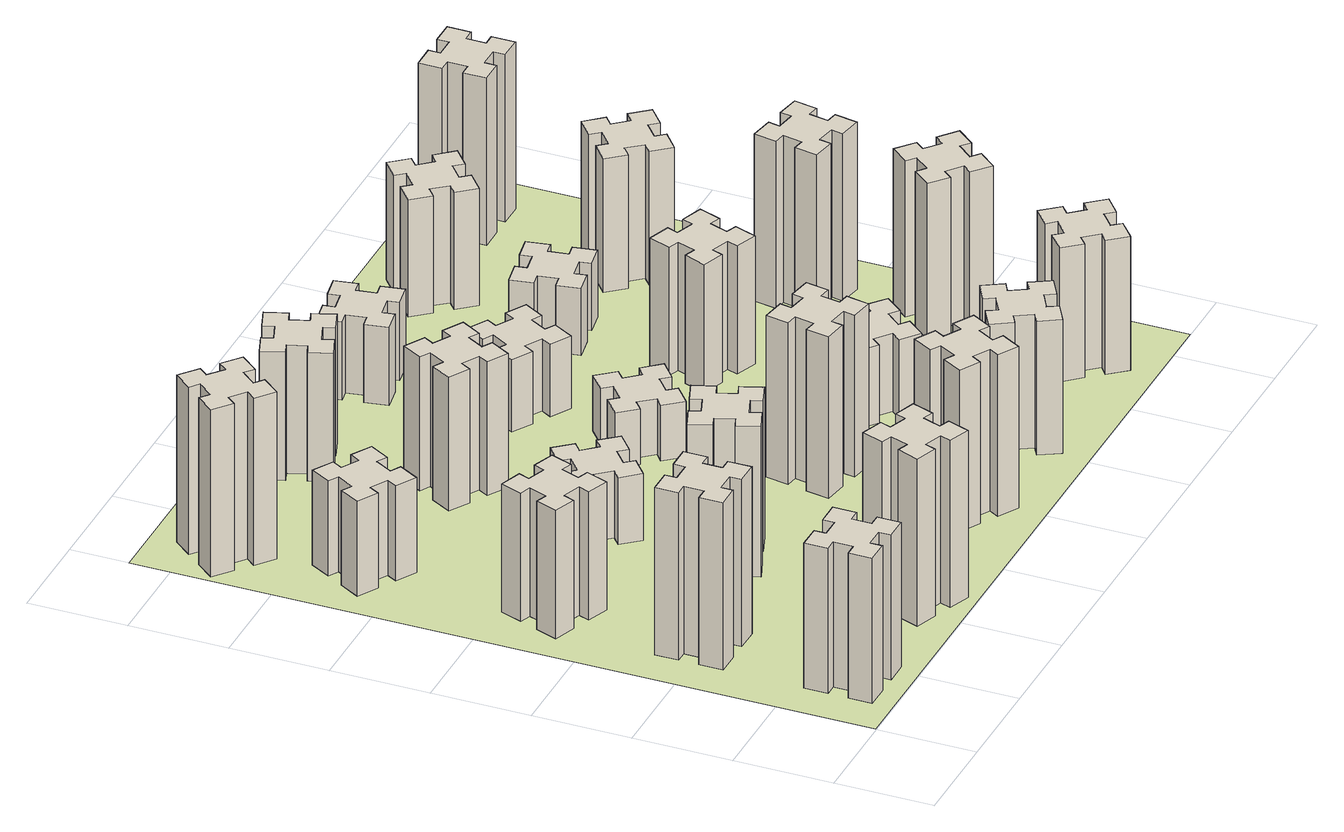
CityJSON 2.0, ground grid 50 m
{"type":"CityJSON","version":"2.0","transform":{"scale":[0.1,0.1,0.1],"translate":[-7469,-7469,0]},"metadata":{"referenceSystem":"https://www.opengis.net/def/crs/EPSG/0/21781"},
"CityObjects":{
"building1":{"type":"Building","attributes":{"class":"1000","function":"1000","usage":"1000","yearOfConstruction":2016,"roofType":"1000","measuredHeight":78,"storeysAboveGround":30,"storeysBelowGround":0},"geometry":[{"type":"Solid","lod":"1","boundaries":[[[[0,1,2,3,4,5,6,7,8,9,10,11,12,13,14,15,16,17,18,19]],[[17,16,20,21]],[[16,15,22,20]],[[15,14,23,22]],[[14,13,24,23]],[[13,12,25,24]],[[12,11,26,25]],[[11,10,27,26]],[[10,9,28,27]],[[9,8,29,28]],[[8,7,30,29]],[[7,6,31,30]],[[6,5,32,31]],[[5,4,33,32]],[[4,3,34,33]],[[3,2,35,34]],[[2,1,36,35]],[[1,0,37,36]],[[0,19,38,37]],[[19,18,39,38]],[[18,17,21,39]],[[24,25,26,27,28,29,30,31,32,33,34,35,36,37,38,39,21,20,22,23]]]]}]},
"building2":{"type":"Building","attributes":{"class":"1000","function":"1000","usage":"1000","yearOfConstruction":2016,"roofType":"1000","measuredHeight":90,"storeysAboveGround":30,"storeysBelowGround":0},"geometry":[{"type":"Solid","lod":"1","boundaries":[[[[40,41,42,43,44,45,46,47,48,49,50,51,52,53,54,55,56,57,58,59]],[[57,56,60,61]],[[56,55,62,60]],[[55,54,63,62]],[[54,53,64,63]],[[53,52,65,64]],[[52,51,66,65]],[[51,50,67,66]],[[50,49,68,67]],[[49,48,69,68]],[[48,47,70,69]],[[47,46,71,70]],[[46,45,72,71]],[[45,44,73,72]],[[44,43,74,73]],[[43,42,75,74]],[[42,41,76,75]],[[41,40,77,76]],[[40,59,78,77]],[[59,58,79,78]],[[58,57,61,79]],[[64,65,66,67,68,69,70,71,72,73,74,75,76,77,78,79,61,60,62,63]]]]}]},
"building3":{"type":"Building","attributes":{"class":"1000","function":"1000","usage":"1000","yearOfConstruction":2016,"roofType":"1000","measuredHeight":69,"storeysAboveGround":30,"storeysBelowGround":0},"geometry":[{"type":"Solid","lod":"1","boundaries":[[[[80,81,82,83,84,85,86,87,88,89,90,91,92,93,94,95,96,97,98,99]],[[97,96,100,101]],[[96,95,102,100]],[[95,94,103,102]],[[94,93,104,103]],[[93,92,105,104]],[[92,91,106,105]],[[91,90,107,106]],[[90,89,108,107]],[[89,88,109,108]],[[88,87,110,109]],[[87,86,111,110]],[[86,85,112,111]],[[85,84,113,112]],[[84,83,114,113]],[[83,82,115,114]],[[82,81,116,115]],[[81,80,117,116]],[[80,99,118,117]],[[99,98,119,118]],[[98,97,101,119]],[[104,105,106,107,108,109,110,111,112,113,114,115,116,117,118,119,101,100,102,103]]]]}]},
"building4":{"type":"Building","attributes":{"class":"1000","function":"1000","usage":"1000","yearOfConstruction":2016,"roofType":"1000","measuredHeight":51,"storeysAboveGround":30,"storeysBelowGround":0},"geometry":[{"type":"Solid","lod":"1","boundaries":[[[[120,121,122,123,124,125,126,127,128,129,130,131,132,133,134,135,136,137,138,139]],[[137,136,140,141]],[[136,135,142,140]],[[135,134,143,142]],[[134,133,144,143]],[[133,132,145,144]],[[132,131,146,145]],[[131,130,147,146]],[[130,129,148,147]],[[129,128,149,148]],[[128,127,150,149]],[[127,126,151,150]],[[126,125,152,151]],[[125,124,153,152]],[[124,123,154,153]],[[123,122,155,154]],[[122,121,156,155]],[[121,120,157,156]],[[120,139,158,157]],[[139,138,159,158]],[[138,137,141,159]],[[144,145,146,147,148,149,150,151,152,153,154,155,156,157,158,159,141,140,142,143]]]]}]},
"building5":{"type":"Building","attributes":{"class":"1000","function":"1000","usage":"1000","yearOfConstruction":2016,"roofType":"1000","measuredHeight":90,"storeysAboveGround":30,"storeysBelowGround":0},"geometry":[{"type":"Solid","lod":"1","boundaries":[[[[160,161,162,163,164,165,166,167,168,169,170,171,172,173,174,175,176,177,178,179]],[[177,176,180,181]],[[176,175,182,180]],[[175,174,183,182]],[[174,173,184,183]],[[173,172,185,184]],[[172,171,186,185]],[[171,170,187,186]],[[170,169,188,187]],[[169,168,189,188]],[[168,167,190,189]],[[167,166,191,190]],[[166,165,192,191]],[[165,164,193,192]],[[164,163,194,193]],[[163,162,195,194]],[[162,161,196,195]],[[161,160,197,196]],[[160,179,198,197]],[[179,178,199,198]],[[178,177,181,199]],[[184,185,186,187,188,189,190,191,192,193,194,195,196,197,198,199,181,180,182,183]]]]}]},
"building6":{"type":"Building","attributes":{"class":"1000","function":"1000","usage":"1000","yearOfConstruction":2016,"roofType":"1000","measuredHeight":90,"storeysAboveGround":30,"storeysBelowGround":0},"geometry":[{"type":"Solid","lod":"1","boundaries":[[[[200,201,202,203,204,205,206,207,208,209,210,211,212,213,214,215,216,217,218,219]],[[217,216,220,221]],[[216,215,222,220]],[[215,214,223,222]],[[214,213,224,223]],[[213,212,225,224]],[[212,211,226,225]],[[211,210,227,226]],[[210,209,228,227]],[[209,208,229,228]],[[208,207,230,229]],[[207,206,231,230]],[[206,205,232,231]],[[205,204,233,232]],[[204,203,234,233]],[[203,202,235,234]],[[202,201,236,235]],[[201,200,237,236]],[[200,219,238,237]],[[219,218,239,238]],[[218,217,221,239]],[[224,225,226,227,228,229,230,231,232,233,234,235,236,237,238,239,221,220,222,223]]]]}]},
"building7":{"type":"Building","attributes":{"class":"1000","function":"1000","usage":"1000","yearOfConstruction":2016,"roofType":"1000","measuredHeight":81,"storeysAboveGround":30,"storeysBelowGround":0},"geometry":[{"type":"Solid","lod":"1","boundaries":[[[[240,241,242,243,244,245,246,247,248,249,250,251,252,253,254,255,256,257,258,259]],[[257,256,260,261]],[[256,255,262,260]],[[255,254,263,262]],[[254,253,264,263]],[[253,252,265,264]],[[252,251,266,265]],[[251,250,267,266]],[[250,249,268,267]],[[249,248,269,268]],[[248,247,270,269]],[[247,246,271,270]],[[246,245,272,271]],[[245,244,273,272]],[[244,243,274,273]],[[243,242,275,274]],[[242,241,276,275]],[[241,240,277,276]],[[240,259,278,277]],[[259,258,279,278]],[[258,257,261,279]],[[264,265,266,267,268,269,270,271,272,273,274,275,276,277,278,279,261,260,262,263]]]]}]},
"building8":{"type":"Building","attributes":{"class":"1000","function":"1000","usage":"1000","yearOfConstruction":2016,"roofType":"1000","measuredHeight":36,"storeysAboveGround":30,"storeysBelowGround":0},"geometry":[{"type":"Solid","lod":"1","boundaries":[[[[280,281,282,283,284,285,286,287,288,289,290,291,292,293,294,295,296,297,298,299]],[[297,296,300,301]],[[296,295,302,300]],[[295,294,303,302]],[[294,293,304,303]],[[293,292,305,304]],[[292,291,306,305]],[[291,290,307,306]],[[290,289,308,307]],[[289,288,309,308]],[[288,287,310,309]],[[287,286,311,310]],[[286,285,312,311]],[[285,284,313,312]],[[284,283,314,313]],[[283,282,315,314]],[[282,281,316,315]],[[281,280,317,316]],[[280,299,318,317]],[[299,298,319,318]],[[298,297,301,319]],[[304,305,306,307,308,309,310,311,312,313,314,315,316,317,318,319,301,300,302,303]]]]}]},
"building9":{"type":"Building","attributes":{"class":"1000","function":"1000","usage":"1000","yearOfConstruction":2016,"roofType":"1000","measuredHeight":72,"storeysAboveGround":30,"storeysBelowGround":0},"geometry":[{"type":"Solid","lod":"1","boundaries":[[[[320,321,322,323,324,325,326,327,328,329,330,331,332,333,334,335,336,337,338,339]],[[337,336,340,341]],[[336,335,342,340]],[[335,334,343,342]],[[334,333,344,343]],[[333,332,345,344]],[[332,331,346,345]],[[331,330,347,346]],[[330,329,348,347]],[[329,328,349,348]],[[328,327,350,349]],[[327,326,351,350]],[[326,325,352,351]],[[325,324,353,352]],[[324,323,354,353]],[[323,322,355,354]],[[322,321,356,355]],[[321,320,357,356]],[[320,339,358,357]],[[339,338,359,358]],[[338,337,341,359]],[[344,345,346,347,348,349,350,351,352,353,354,355,356,357,358,359,341,340,342,343]]]]}]},
"building10":{"type":"Building","attributes":{"class":"1000","function":"1000","usage":"1000","yearOfConstruction":2016,"roofType":"1000","measuredHeight":87,"storeysAboveGround":30,"storeysBelowGround":0},"geometry":[{"type":"Solid","lod":"1","boundaries":[[[[360,361,362,363,364,365,366,367,368,369,370,371,372,373,374,375,376,377,378,379]],[[377,376,380,381]],[[376,375,382,380]],[[375,374,383,382]],[[374,373,384,383]],[[373,372,385,384]],[[372,371,386,385]],[[371,370,387,386]],[[370,369,388,387]],[[369,368,389,388]],[[368,367,390,389]],[[367,366,391,390]],[[366,365,392,391]],[[365,364,393,392]],[[364,363,394,393]],[[363,362,395,394]],[[362,361,396,395]],[[361,360,397,396]],[[360,379,398,397]],[[379,378,399,398]],[[378,377,381,399]],[[384,385,386,387,388,389,390,391,392,393,394,395,396,397,398,399,381,380,382,383]]]]}]},
"building11":{"type":"Building","attributes":{"class":"1000","function":"1000","usage":"1000","yearOfConstruction":2016,"roofType":"1000","measuredHeight":69,"storeysAboveGround":30,"storeysBelowGround":0},"geometry":[{"type":"Solid","lod":"1","boundaries":[[[[400,401,402,403,404,405,406,407,408,409,410,411,412,413,414,415,416,417,418,419]],[[417,416,420,421]],[[416,415,422,420]],[[415,414,423,422]],[[414,413,424,423]],[[413,412,425,424]],[[412,411,426,425]],[[411,410,427,426]],[[410,409,428,427]],[[409,408,429,428]],[[408,407,430,429]],[[407,406,431,430]],[[406,405,432,431]],[[405,404,433,432]],[[404,403,434,433]],[[403,402,435,434]],[[402,401,436,435]],[[401,400,437,436]],[[400,419,438,437]],[[419,418,439,438]],[[418,417,421,439]],[[424,425,426,427,428,429,430,431,432,433,434,435,436,437,438,439,421,420,422,423]]]]}]},
"building12":{"type":"Building","attributes":{"class":"1000","function":"1000","usage":"1000","yearOfConstruction":2016,"roofType":"1000","measuredHeight":87,"storeysAboveGround":30,"storeysBelowGround":0},"geometry":[{"type":"Solid","lod":"1","boundaries":[[[[440,441,442,443,444,445,446,447,448,449,450,451,452,453,454,455,456,457,458,459]],[[457,456,460,461]],[[456,455,462,460]],[[455,454,463,462]],[[454,453,464,463]],[[453,452,465,464]],[[452,451,466,465]],[[451,450,467,466]],[[450,449,468,467]],[[449,448,469,468]],[[448,447,470,469]],[[447,446,471,470]],[[446,445,472,471]],[[445,444,473,472]],[[444,443,474,473]],[[443,442,475,474]],[[442,441,476,475]],[[441,440,477,476]],[[440,459,478,477]],[[459,458,479,478]],[[458,457,461,479]],[[464,465,466,467,468,469,470,471,472,473,474,475,476,477,478,479,461,460,462,463]]]]}]},
"building13":{"type":"Building","attributes":{"class":"1000","function":"1000","usage":"1000","yearOfConstruction":2016,"roofType":"1000","measuredHeight":30,"storeysAboveGround":30,"storeysBelowGround":0},"geometry":[{"type":"Solid","lod":"1","boundaries":[[[[480,481,482,483,484,485,486,487,488,489,490,491,492,493,494,495,496,497,498,499]],[[497,496,500,501]],[[496,495,502,500]],[[495,494,503,502]],[[494,493,504,503]],[[493,492,505,504]],[[492,491,506,505]],[[491,490,507,506]],[[490,489,508,507]],[[489,488,509,508]],[[488,487,510,509]],[[487,486,511,510]],[[486,485,512,511]],[[485,484,513,512]],[[484,483,514,513]],[[483,482,515,514]],[[482,481,516,515]],[[481,480,517,516]],[[480,499,518,517]],[[499,498,519,518]],[[498,497,501,519]],[[504,505,506,507,508,509,510,511,512,513,514,515,516,517,518,519,501,500,502,503]]]]}]},
"building14":{"type":"Building","attributes":{"class":"1000","function":"1000","usage":"1000","yearOfConstruction":2016,"roofType":"1000","measuredHeight":72,"storeysAboveGround":30,"storeysBelowGround":0},"geometry":[{"type":"Solid","lod":"1","boundaries":[[[[520,521,522,523,524,525,526,527,528,529,530,531,532,533,534,535,536,537,538,539]],[[537,536,540,541]],[[536,535,542,540]],[[535,534,543,542]],[[534,533,544,543]],[[533,532,545,544]],[[532,531,546,545]],[[531,530,547,546]],[[530,529,548,547]],[[529,528,549,548]],[[528,527,550,549]],[[527,526,551,550]],[[526,525,552,551]],[[525,524,553,552]],[[524,523,554,553]],[[523,522,555,554]],[[522,521,556,555]],[[521,520,557,556]],[[520,539,558,557]],[[539,538,559,558]],[[538,537,541,559]],[[544,545,546,547,548,549,550,551,552,553,554,555,556,557,558,559,541,540,542,543]]]]}]},
"building15":{"type":"Building","attributes":{"class":"1000","function":"1000","usage":"1000","yearOfConstruction":2016,"roofType":"1000","measuredHeight":39,"storeysAboveGround":30,"storeysBelowGround":0},"geometry":[{"type":"Solid","lod":"1","boundaries":[[[[560,561,562,563,564,565,566,567,568,569,570,571,572,573,574,575,576,577,578,579]],[[577,576,580,581]],[[576,575,582,580]],[[575,574,583,582]],[[574,573,584,583]],[[573,572,585,584]],[[572,571,586,585]],[[571,570,587,586]],[[570,569,588,587]],[[569,568,589,588]],[[568,567,590,589]],[[567,566,591,590]],[[566,565,592,591]],[[565,564,593,592]],[[564,563,594,593]],[[563,562,595,594]],[[562,561,596,595]],[[561,560,597,596]],[[560,579,598,597]],[[579,578,599,598]],[[578,577,581,599]],[[584,585,586,587,588,589,590,591,592,593,594,595,596,597,598,599,581,580,582,583]]]]}]},
"building16":{"type":"Building","attributes":{"class":"1000","function":"1000","usage":"1000","yearOfConstruction":2016,"roofType":"1000","measuredHeight":42,"storeysAboveGround":30,"storeysBelowGround":0},"geometry":[{"type":"Solid","lod":"1","boundaries":[[[[600,601,602,603,604,605,606,607,608,609,610,611,612,613,614,615,616,617,618,619]],[[617,616,620,621]],[[616,615,622,620]],[[615,614,623,622]],[[614,613,624,623]],[[613,612,625,624]],[[612,611,626,625]],[[611,610,627,626]],[[610,609,628,627]],[[609,608,629,628]],[[608,607,630,629]],[[607,606,631,630]],[[606,605,632,631]],[[605,604,633,632]],[[604,603,634,633]],[[603,602,635,634]],[[602,601,636,635]],[[601,600,637,636]],[[600,619,638,637]],[[619,618,639,638]],[[618,617,621,639]],[[624,625,626,627,628,629,630,631,632,633,634,635,636,637,638,639,621,620,622,623]]]]}]},
"building17":{"type":"Building","attributes":{"class":"1000","function":"1000","usage":"1000","yearOfConstruction":2016,"roofType":"1000","measuredHeight":42,"storeysAboveGround":30,"storeysBelowGround":0},"geometry":[{"type":"Solid","lod":"1","boundaries":[[[[640,641,642,643,644,645,646,647,648,649,650,651,652,653,654,655,656,657,658,659]],[[657,656,660,661]],[[656,655,662,660]],[[655,654,663,662]],[[654,653,664,663]],[[653,652,665,664]],[[652,651,666,665]],[[651,650,667,666]],[[650,649,668,667]],[[649,648,669,668]],[[648,647,670,669]],[[647,646,671,670]],[[646,645,672,671]],[[645,644,673,672]],[[644,643,674,673]],[[643,642,675,674]],[[642,641,676,675]],[[641,640,677,676]],[[640,659,678,677]],[[659,658,679,678]],[[658,657,661,679]],[[664,665,666,667,668,669,670,671,672,673,674,675,676,677,678,679,661,660,662,663]]]]}]},
"building18":{"type":"Building","attributes":{"class":"1000","function":"1000","usage":"1000","yearOfConstruction":2016,"roofType":"1000","measuredHeight":69,"storeysAboveGround":30,"storeysBelowGround":0},"geometry":[{"type":"Solid","lod":"1","boundaries":[[[[680,681,682,683,684,685,686,687,688,689,690,691,692,693,694,695,696,697,698,699]],[[697,696,700,701]],[[696,695,702,700]],[[695,694,703,702]],[[694,693,704,703]],[[693,692,705,704]],[[692,691,706,705]],[[691,690,707,706]],[[690,689,708,707]],[[689,688,709,708]],[[688,687,710,709]],[[687,686,711,710]],[[686,685,712,711]],[[685,684,713,712]],[[684,683,714,713]],[[683,682,715,714]],[[682,681,716,715]],[[681,680,717,716]],[[680,699,718,717]],[[699,698,719,718]],[[698,697,701,719]],[[704,705,706,707,708,709,710,711,712,713,714,715,716,717,718,719,701,700,702,703]]]]}]},
"building19":{"type":"Building","attributes":{"class":"1000","function":"1000","usage":"1000","yearOfConstruction":2016,"roofType":"1000","measuredHeight":36,"storeysAboveGround":30,"storeysBelowGround":0},"geometry":[{"type":"Solid","lod":"1","boundaries":[[[[720,721,722,723,724,725,726,727,728,729,730,731,732,733,734,735,736,737,738,739]],[[737,736,740,741]],[[736,735,742,740]],[[735,734,743,742]],[[734,733,744,743]],[[733,732,745,744]],[[732,731,746,745]],[[731,730,747,746]],[[730,729,748,747]],[[729,728,749,748]],[[728,727,750,749]],[[727,726,751,750]],[[726,725,752,751]],[[725,724,753,752]],[[724,723,754,753]],[[723,722,755,754]],[[722,721,756,755]],[[721,720,757,756]],[[720,739,758,757]],[[739,738,759,758]],[[738,737,741,759]],[[744,745,746,747,748,749,750,751,752,753,754,755,756,757,758,759,741,740,742,743]]]]}]},
"building20":{"type":"Building","attributes":{"class":"1000","function":"1000","usage":"1000","yearOfConstruction":2016,"roofType":"1000","measuredHeight":72,"storeysAboveGround":30,"storeysBelowGround":0},"geometry":[{"type":"Solid","lod":"1","boundaries":[[[[760,761,762,763,764,765,766,767,768,769,770,771,772,773,774,775,776,777,778,779]],[[777,776,780,781]],[[776,775,782,780]],[[775,774,783,782]],[[774,773,784,783]],[[773,772,785,784]],[[772,771,786,785]],[[771,770,787,786]],[[770,769,788,787]],[[769,768,789,788]],[[768,767,790,789]],[[767,766,791,790]],[[766,765,792,791]],[[765,764,793,792]],[[764,763,794,793]],[[763,762,795,794]],[[762,761,796,795]],[[761,760,797,796]],[[760,779,798,797]],[[779,778,799,798]],[[778,777,781,799]],[[784,785,786,787,788,789,790,791,792,793,794,795,796,797,798,799,781,780,782,783]]]]}]},
"building21":{"type":"Building","attributes":{"class":"1000","function":"1000","usage":"1000","yearOfConstruction":2016,"roofType":"1000","measuredHeight":63,"storeysAboveGround":30,"storeysBelowGround":0},"geometry":[{"type":"Solid","lod":"1","boundaries":[[[[800,801,802,803,804,805,806,807,808,809,810,811,812,813,814,815,816,817,818,819]],[[817,816,820,821]],[[816,815,822,820]],[[815,814,823,822]],[[814,813,824,823]],[[813,812,825,824]],[[812,811,826,825]],[[811,810,827,826]],[[810,809,828,827]],[[809,808,829,828]],[[808,807,830,829]],[[807,806,831,830]],[[806,805,832,831]],[[805,804,833,832]],[[804,803,834,833]],[[803,802,835,834]],[[802,801,836,835]],[[801,800,837,836]],[[800,819,838,837]],[[819,818,839,838]],[[818,817,821,839]],[[824,825,826,827,828,829,830,831,832,833,834,835,836,837,838,839,821,820,822,823]]]]}]},
"building22":{"type":"Building","attributes":{"class":"1000","function":"1000","usage":"1000","yearOfConstruction":2016,"roofType":"1000","measuredHeight":84,"storeysAboveGround":30,"storeysBelowGround":0},"geometry":[{"type":"Solid","lod":"1","boundaries":[[[[840,841,842,843,844,845,846,847,848,849,850,851,852,853,854,855,856,857,858,859]],[[857,856,860,861]],[[856,855,862,860]],[[855,854,863,862]],[[854,853,864,863]],[[853,852,865,864]],[[852,851,866,865]],[[851,850,867,866]],[[850,849,868,867]],[[849,848,869,868]],[[848,847,870,869]],[[847,846,871,870]],[[846,845,872,871]],[[845,844,873,872]],[[844,843,874,873]],[[843,842,875,874]],[[842,841,876,875]],[[841,840,877,876]],[[840,859,878,877]],[[859,858,879,878]],[[858,857,861,879]],[[864,865,866,867,868,869,870,871,872,873,874,875,876,877,878,879,861,860,862,863]]]]}]},
"building23":{"type":"Building","attributes":{"class":"1000","function":"1000","usage":"1000","yearOfConstruction":2016,"roofType":"1000","measuredHeight":90,"storeysAboveGround":30,"storeysBelowGround":0},"geometry":[{"type":"Solid","lod":"1","boundaries":[[[[880,881,882,883,884,885,886,887,888,889,890,891,892,893,894,895,896,897,898,899]],[[897,896,900,901]],[[896,895,902,900]],[[895,894,903,902]],[[894,893,904,903]],[[893,892,905,904]],[[892,891,906,905]],[[891,890,907,906]],[[890,889,908,907]],[[889,888,909,908]],[[888,887,910,909]],[[887,886,911,910]],[[886,885,912,911]],[[885,884,913,912]],[[884,883,914,913]],[[883,882,915,914]],[[882,881,916,915]],[[881,880,917,916]],[[880,899,918,917]],[[899,898,919,918]],[[898,897,901,919]],[[904,905,906,907,908,909,910,911,912,913,914,915,916,917,918,919,901,900,902,903]]]]}]},
"building24":{"type":"Building","attributes":{"class":"1000","function":"1000","usage":"1000","yearOfConstruction":2016,"roofType":"1000","measuredHeight":72,"storeysAboveGround":30,"storeysBelowGround":0},"geometry":[{"type":"Solid","lod":"1","boundaries":[[[[920,921,922,923,924,925,926,927,928,929,930,931,932,933,934,935,936,937,938,939]],[[937,936,940,941]],[[936,935,942,940]],[[935,934,943,942]],[[934,933,944,943]],[[933,932,945,944]],[[932,931,946,945]],[[931,930,947,946]],[[930,929,948,947]],[[929,928,949,948]],[[928,927,950,949]],[[927,926,951,950]],[[926,925,952,951]],[[925,924,953,952]],[[924,923,954,953]],[[923,922,955,954]],[[922,921,956,955]],[[921,920,957,956]],[[920,939,958,957]],[[939,938,959,958]],[[938,937,941,959]],[[944,945,946,947,948,949,950,951,952,953,954,955,956,957,958,959,941,940,942,943]]]]}]},
"building25":{"type":"Building","attributes":{"class":"1000","function":"1000","usage":"1000","yearOfConstruction":2016,"roofType":"1000","measuredHeight":90,"storeysAboveGround":30,"storeysBelowGround":0},"geometry":[{"type":"Solid","lod":"1","boundaries":[[[[960,961,962,963,964,965,966,967,968,969,970,971,972,973,974,975,976,977,978,979]],[[977,976,980,981]],[[976,975,982,980]],[[975,974,983,982]],[[974,973,984,983]],[[973,972,985,984]],[[972,971,986,985]],[[971,970,987,986]],[[970,969,988,987]],[[969,968,989,988]],[[968,967,990,989]],[[967,966,991,990]],[[966,965,992,991]],[[965,964,993,992]],[[964,963,994,993]],[[963,962,995,994]],[[962,961,996,995]],[[961,960,997,996]],[[960,979,998,997]],[[979,978,999,998]],[[978,977,981,999]],[[984,985,986,987,988,989,990,991,992,993,994,995,996,997,998,999,981,980,982,983]]]]}]},
"landuse1":{"type":"LandUse","attributes":{"name":"plot1","function":"1010"},"geometry":[{"type":"MultiSurface","lod":"1","boundaries":[[[1000,1001,1002,1003]]]}]}
},
"vertices":[
[265,325,0],[265,225,0],[205,225,0],[205,105,0],[325,105,0],[325,165,0],[425,165,0],[425,105,0],[545,105,0],[545,225,0],[485,225,0],[485,325,0],[545,325,0],[545,445,0],[425,445,0],[425,385,0],[325,385,0],[325,445,0],[205,445,0],[205,325,0],[325,385,780],[325,445,780],[425,385,780],[425,445,780],[545,445,780],[545,325,780],[485,325,780],[485,225,780],[545,225,780],[545,105,780],[425,105,780],[425,165,780],[325,165,780],[325,105,780],[205,105,780],[205,225,780],[265,225,780],[265,325,780],[205,325,780],[205,445,780],
[265,1065,0],[265,965,0],[205,965,0],[205,845,0],[325,845,0],[325,905,0],[425,905,0],[425,845,0],[545,845,0],[545,965,0],[485,965,0],[485,1065,0],[545,1065,0],[545,1185,0],[425,1185,0],[425,1125,0],[325,1125,0],[325,1185,0],[205,1185,0],[205,1065,0],[325,1125,900],[325,1185,900],[425,1125,900],[425,1185,900],[545,1185,900],[545,1065,900],[485,1065,900],[485,965,900],[545,965,900],[545,845,900],[425,845,900],[425,905,900],[325,905,900],[325,845,900],[205,845,900],[205,965,900],[265,965,900],[265,1065,900],[205,1065,900],[205,1185,900],
[291,1669,0],[385,1635,0],[364,1579,0],[477,1537,0],[518,1650,0],[462,1671,0],[496,1765,0],[552,1744,0],[593,1857,0],[480,1898,0],[460,1842,0],[366,1876,0],[387,1932,0],[274,1973,0],[233,1860,0],[289,1840,0],[255,1746,0],[199,1767,0],[157,1654,0],[270,1613,0],[255,1746,690],[199,1767,690],[289,1840,690],[233,1860,690],[274,1973,690],[387,1932,690],[366,1876,690],[460,1842,690],[480,1898,690],[593,1857,690],[552,1744,690],[496,1765,690],[462,1671,690],[518,1650,690],[477,1537,690],[364,1579,690],[385,1635,690],[291,1669,690],[270,1613,690],[157,1654,690],
[446,2597,0],[496,2684,0],[548,2654,0],[608,2758,0],[504,2818,0],[474,2766,0],[387,2816,0],[417,2868,0],[313,2928,0],[253,2824,0],[305,2794,0],[255,2707,0],[203,2737,0],[143,2633,0],[247,2573,0],[277,2625,0],[364,2575,0],[334,2523,0],[438,2463,0],[498,2567,0],[364,2575,510],[334,2523,510],[277,2625,510],[247,2573,510],[143,2633,510],[203,2737,510],[255,2707,510],[305,2794,510],[253,2824,510],[313,2928,510],[417,2868,510],[387,2816,510],[474,2766,510],[504,2818,510],[608,2758,510],[548,2654,510],[496,2684,510],[446,2597,510],[498,2567,510],[438,2463,510],
[1029,360,0],[995,266,0],[939,287,0],[897,174,0],[1010,133,0],[1031,189,0],[1125,155,0],[1104,99,0],[1217,57,0],[1258,170,0],[1202,191,0],[1236,285,0],[1292,264,0],[1333,377,0],[1220,418,0],[1200,362,0],[1106,396,0],[1127,452,0],[1014,493,0],[973,380,0],[1106,396,900],[1127,452,900],[1200,362,900],[1220,418,900],[1333,377,900],[1292,264,900],[1236,285,900],[1202,191,900],[1258,170,900],[1217,57,900],[1104,99,900],[1125,155,900],[1031,189,900],[1010,133,900],[897,174,900],[939,287,900],[995,266,900],[1029,360,900],[973,380,900],[1014,493,900],
[384,3387,0],[308,3452,0],[346,3498,0],[254,3575,0],[177,3483,0],[223,3444,0],[159,3368,0],[113,3406,0],[36,3314,0],[128,3237,0],[166,3283,0],[243,3219,0],[204,3173,0],[296,3096,0],[373,3188,0],[327,3226,0],[392,3303,0],[438,3264,0],[515,3356,0],[423,3433,0],[392,3303,900],[438,3264,900],[327,3226,900],[373,3188,900],[296,3096,900],[204,3173,900],[243,3219,900],[166,3283,900],[128,3237,900],[36,3314,900],[113,3406,900],[159,3368,900],[223,3444,900],[177,3483,900],[254,3575,900],[346,3498,900],[308,3452,900],[384,3387,900],[423,3433,900],[515,3356,900],
[1125,1336,0],[1031,1302,0],[1010,1358,0],[897,1317,0],[939,1204,0],[995,1225,0],[1029,1131,0],[973,1110,0],[1014,997,0],[1127,1039,0],[1106,1095,0],[1200,1129,0],[1220,1073,0],[1333,1114,0],[1292,1227,0],[1236,1206,0],[1202,1300,0],[1258,1320,0],[1217,1433,0],[1104,1392,0],[1202,1300,810],[1258,1320,810],[1236,1206,810],[1292,1227,810],[1333,1114,810],[1220,1073,810],[1200,1129,810],[1106,1095,810],[1127,1039,810],[1014,997,810],[973,1110,810],[1029,1131,810],[995,1225,810],[939,1204,810],[897,1317,810],[1010,1358,810],[1031,1302,810],[1125,1336,810],[1104,1392,810],[1217,1433,810],
[1083,1972,0],[1006,1907,0],[968,1953,0],[876,1876,0],[953,1784,0],[999,1823,0],[1063,1746,0],[1017,1708,0],[1094,1616,0],[1186,1693,0],[1148,1739,0],[1224,1803,0],[1263,1757,0],[1355,1834,0],[1278,1926,0],[1232,1888,0],[1167,1964,0],[1213,2003,0],[1136,2095,0],[1044,2018,0],[1167,1964,360],[1213,2003,360],[1232,1888,360],[1278,1926,360],[1355,1834,360],[1263,1757,360],[1224,1803,360],[1148,1739,360],[1186,1693,360],[1094,1616,360],[1017,1708,360],[1063,1746,360],[999,1823,360],[953,1784,360],[876,1876,360],[968,1953,360],[1006,1907,360],[1083,1972,360],[1044,2018,360],[1136,2095,360],
[1314,2666,0],[1227,2716,0],[1257,2768,0],[1153,2828,0],[1093,2724,0],[1145,2694,0],[1095,2607,0],[1043,2637,0],[983,2533,0],[1087,2473,0],[1117,2525,0],[1204,2475,0],[1174,2423,0],[1278,2363,0],[1338,2467,0],[1286,2497,0],[1336,2584,0],[1388,2554,0],[1448,2658,0],[1344,2718,0],[1336,2584,720],[1388,2554,720],[1286,2497,720],[1338,2467,720],[1278,2363,720],[1174,2423,720],[1204,2475,720],[1117,2525,720],[1087,2473,720],[983,2533,720],[1043,2637,720],[1095,2607,720],[1145,2694,720],[1093,2724,720],[1153,2828,720],[1257,2768,720],[1227,2716,720],[1314,2666,720],[1344,2718,720],[1448,2658,720],
[1857,305,0],[1944,255,0],[1914,203,0],[2018,143,0],[2078,247,0],[2026,277,0],[2076,364,0],[2128,334,0],[2188,438,0],[2084,498,0],[2054,446,0],[1967,496,0],[1997,548,0],[1893,608,0],[1833,504,0],[1885,474,0],[1835,387,0],[1783,417,0],[1723,313,0],[1827,253,0],[1835,387,870],[1783,417,870],[1885,474,870],[1833,504,870],[1893,608,870],[1997,548,870],[1967,496,870],[2054,446,870],[2084,498,870],[2188,438,870],[2128,334,870],[2076,364,870],[2026,277,870],[2078,247,870],[2018,143,870],[1914,203,870],[1944,255,870],[1857,305,870],[1827,253,870],[1723,313,870],
[1125,3456,0],[1031,3422,0],[1010,3478,0],[897,3437,0],[939,3324,0],[995,3345,0],[1029,3251,0],[973,3230,0],[1014,3117,0],[1127,3159,0],[1106,3215,0],[1200,3249,0],[1220,3193,0],[1333,3234,0],[1292,3347,0],[1236,3326,0],[1202,3420,0],[1258,3440,0],[1217,3553,0],[1104,3512,0],[1202,3420,690],[1258,3440,690],[1236,3326,690],[1292,3347,690],[1333,3234,690],[1220,3193,690],[1200,3249,690],[1106,3215,690],[1127,3159,690],[1014,3117,690],[973,3230,690],[1029,3251,690],[995,3345,690],[939,3324,690],[897,3437,690],[1010,3478,690],[1031,3422,690],[1125,3456,690],[1104,3512,690],[1217,3553,690],
[2055,1047,0],[2072,1145,0],[2131,1135,0],[2152,1253,0],[2034,1274,0],[2024,1215,0],[1925,1232,0],[1936,1291,0],[1817,1312,0],[1797,1194,0],[1856,1184,0],[1838,1085,0],[1779,1096,0],[1758,977,0],[1877,957,0],[1887,1016,0],[1985,998,0],[1975,939,0],[2093,918,0],[2114,1037,0],[1985,998,870],[1975,939,870],[1887,1016,870],[1877,957,870],[1758,977,870],[1779,1096,870],[1838,1085,870],[1856,1184,870],[1797,1194,870],[1817,1312,870],[1936,1291,870],[1925,1232,870],[2024,1215,870],[2034,1274,870],[2152,1253,870],[2131,1135,870],[2072,1145,870],[2055,1047,870],[2114,1037,870],[2093,918,870],
[1972,1988,0],[1907,2064,0],[1953,2103,0],[1876,2195,0],[1784,2118,0],[1823,2072,0],[1746,2007,0],[1708,2053,0],[1616,1976,0],[1693,1884,0],[1739,1923,0],[1803,1846,0],[1757,1808,0],[1834,1716,0],[1926,1793,0],[1888,1839,0],[1964,1903,0],[2003,1857,0],[2095,1934,0],[2018,2026,0],[1964,1903,300],[2003,1857,300],[1888,1839,300],[1926,1793,300],[1834,1716,300],[1757,1808,300],[1803,1846,300],[1739,1923,300],[1693,1884,300],[1616,1976,300],[1708,2053,300],[1746,2007,300],[1823,2072,300],[1784,2118,300],[1876,2195,300],[1953,2103,300],[1907,2064,300],[1972,1988,300],[2018,2026,300],[2095,1934,300],
[2475,364,0],[2525,277,0],[2473,247,0],[2533,143,0],[2637,203,0],[2607,255,0],[2694,305,0],[2724,253,0],[2828,313,0],[2768,417,0],[2716,387,0],[2666,474,0],[2718,504,0],[2658,608,0],[2554,548,0],[2584,496,0],[2497,446,0],[2467,498,0],[2363,438,0],[2423,334,0],[2497,446,720],[2467,498,720],[2584,496,720],[2554,548,720],[2658,608,720],[2718,504,720],[2666,474,720],[2716,387,720],[2768,417,720],[2828,313,720],[2724,253,720],[2694,305,720],[2607,255,720],[2637,203,720],[2533,143,720],[2473,247,720],[2525,277,720],[2475,364,720],[2423,334,720],[2363,438,720],
[2026,2497,0],[2076,2584,0],[2128,2554,0],[2188,2658,0],[2084,2718,0],[2054,2666,0],[1967,2716,0],[1997,2768,0],[1893,2828,0],[1833,2724,0],[1885,2694,0],[1835,2607,0],[1783,2637,0],[1723,2533,0],[1827,2473,0],[1857,2525,0],[1944,2475,0],[1914,2423,0],[2018,2363,0],[2078,2467,0],[1944,2475,390],[1914,2423,390],[1857,2525,390],[1827,2473,390],[1723,2533,390],[1783,2637,390],[1835,2607,390],[1885,2694,390],[1833,2724,390],[1893,2828,390],[1997,2768,390],[1967,2716,390],[2054,2666,390],[2084,2718,390],[2188,2658,390],[2128,2554,390],[2076,2584,390],[2026,2497,390],[2078,2467,390],[2018,2363,390],
[1738,3365,0],[1756,3267,0],[1697,3257,0],[1717,3138,0],[1836,3159,0],[1825,3218,0],[1924,3236,0],[1934,3177,0],[2052,3197,0],[2031,3316,0],[1972,3305,0],[1955,3404,0],[2014,3414,0],[1993,3532,0],[1875,3511,0],[1885,3452,0],[1787,3435,0],[1777,3494,0],[1658,3473,0],[1679,3355,0],[1787,3435,420],[1777,3494,420],[1885,3452,420],[1875,3511,420],[1993,3532,420],[2014,3414,420],[1955,3404,420],[1972,3305,420],[2031,3316,420],[2052,3197,420],[1934,3177,420],[1924,3236,420],[1825,3218,420],[1836,3159,420],[1717,3138,420],[1697,3257,420],[1756,3267,420],[1738,3365,420],[1679,3355,420],[1658,3473,420],
[2647,1006,0],[2712,1083,0],[2758,1044,0],[2835,1136,0],[2743,1213,0],[2704,1167,0],[2628,1232,0],[2666,1278,0],[2574,1355,0],[2497,1263,0],[2543,1224,0],[2479,1148,0],[2433,1186,0],[2356,1094,0],[2448,1017,0],[2486,1063,0],[2563,999,0],[2524,953,0],[2616,876,0],[2693,968,0],[2563,999,420],[2524,953,420],[2486,1063,420],[2448,1017,420],[2356,1094,420],[2433,1186,420],[2479,1148,420],[2543,1224,420],[2497,1263,420],[2574,1355,420],[2666,1278,420],[2628,1232,420],[2704,1167,420],[2743,1213,420],[2835,1136,420],[2758,1044,420],[2712,1083,420],[2647,1006,420],[2693,968,420],[2616,876,420],
[2682,1871,0],[2716,1965,0],[2772,1944,0],[2813,2057,0],[2700,2098,0],[2680,2042,0],[2586,2076,0],[2607,2132,0],[2494,2173,0],[2453,2060,0],[2509,2040,0],[2475,1946,0],[2419,1967,0],[2377,1854,0],[2490,1813,0],[2511,1869,0],[2605,1835,0],[2584,1779,0],[2697,1737,0],[2738,1850,0],[2605,1835,690],[2584,1779,690],[2511,1869,690],[2490,1813,690],[2377,1854,690],[2419,1967,690],[2475,1946,690],[2509,2040,690],[2453,2060,690],[2494,2173,690],[2607,2132,690],[2586,2076,690],[2680,2042,690],[2700,2098,690],[2813,2057,690],[2772,1944,690],[2716,1965,690],[2682,1871,690],[2738,1850,690],[2697,1737,690],
[2625,2812,0],[2527,2795,0],[2517,2854,0],[2398,2833,0],[2419,2715,0],[2478,2725,0],[2496,2627,0],[2437,2617,0],[2457,2498,0],[2576,2519,0],[2565,2578,0],[2664,2596,0],[2674,2537,0],[2792,2557,0],[2771,2676,0],[2712,2665,0],[2695,2764,0],[2754,2774,0],[2733,2892,0],[2615,2871,0],[2695,2764,360],[2754,2774,360],[2712,2665,360],[2771,2676,360],[2792,2557,360],[2674,2537,360],[2664,2596,360],[2565,2578,360],[2576,2519,360],[2457,2498,360],[2437,2617,360],[2496,2627,360],[2478,2725,360],[2419,2715,360],[2398,2833,360],[2517,2854,360],[2527,2795,360],[2625,2812,360],[2615,2871,360],[2733,2892,360],
[3368,259,0],[3444,323,0],[3483,277,0],[3575,354,0],[3498,446,0],[3452,408,0],[3387,484,0],[3433,523,0],[3356,615,0],[3264,538,0],[3303,492,0],[3226,427,0],[3188,473,0],[3096,396,0],[3173,304,0],[3219,343,0],[3283,266,0],[3237,228,0],[3314,136,0],[3406,213,0],[3283,266,720],[3237,228,720],[3219,343,720],[3173,304,720],[3096,396,720],[3188,473,720],[3226,427,720],[3303,492,720],[3264,538,720],[3356,615,720],[3433,523,720],[3387,484,720],[3452,408,720],[3498,446,720],[3575,354,720],[3483,277,720],[3444,323,720],[3368,259,720],[3406,213,720],[3314,136,720],
[2812,3368,0],[2747,3444,0],[2793,3483,0],[2716,3575,0],[2624,3498,0],[2663,3452,0],[2586,3387,0],[2548,3433,0],[2456,3356,0],[2533,3264,0],[2579,3303,0],[2643,3226,0],[2597,3188,0],[2674,3096,0],[2766,3173,0],[2728,3219,0],[2804,3283,0],[2843,3237,0],[2935,3314,0],[2858,3406,0],[2804,3283,630],[2843,3237,630],[2728,3219,630],[2766,3173,630],[2674,3096,630],[2597,3188,630],[2643,3226,630],[2579,3303,630],[2533,3264,630],[2456,3356,630],[2548,3433,630],[2586,3387,630],[2663,3452,630],[2624,3498,630],[2716,3575,630],[2793,3483,630],[2747,3444,630],[2812,3368,630],[2858,3406,630],[2935,3314,630],
[3487,1006,0],[3552,1083,0],[3598,1044,0],[3675,1136,0],[3583,1213,0],[3544,1167,0],[3468,1232,0],[3506,1278,0],[3414,1355,0],[3337,1263,0],[3383,1224,0],[3319,1148,0],[3273,1186,0],[3196,1094,0],[3288,1017,0],[3326,1063,0],[3403,999,0],[3364,953,0],[3456,876,0],[3533,968,0],[3403,999,840],[3364,953,840],[3326,1063,840],[3288,1017,840],[3196,1094,840],[3273,1186,840],[3319,1148,840],[3383,1224,840],[3337,1263,840],[3414,1355,840],[3506,1278,840],[3468,1232,840],[3544,1167,840],[3583,1213,840],[3675,1136,840],[3598,1044,840],[3552,1083,840],[3487,1006,840],[3533,968,840],[3456,876,840],
[3267,1656,0],[3365,1638,0],[3355,1579,0],[3473,1558,0],[3494,1677,0],[3435,1687,0],[3452,1785,0],[3511,1775,0],[3532,1893,0],[3414,1914,0],[3404,1855,0],[3305,1872,0],[3316,1931,0],[3197,1952,0],[3177,1834,0],[3236,1824,0],[3218,1725,0],[3159,1736,0],[3138,1617,0],[3257,1597,0],[3218,1725,900],[3159,1736,900],[3236,1824,900],[3177,1834,900],[3197,1952,900],[3316,1931,900],[3305,1872,900],[3404,1855,900],[3414,1914,900],[3532,1893,900],[3511,1775,900],[3452,1785,900],[3435,1687,900],[3494,1677,900],[3473,1558,900],[3355,1579,900],[3365,1638,900],[3267,1656,900],[3257,1597,900],[3138,1617,900],
[3119,2563,0],[3183,2486,0],[3137,2448,0],[3214,2356,0],[3306,2433,0],[3268,2479,0],[3344,2543,0],[3383,2497,0],[3475,2574,0],[3398,2666,0],[3352,2628,0],[3287,2704,0],[3333,2743,0],[3256,2835,0],[3164,2758,0],[3203,2712,0],[3126,2647,0],[3088,2693,0],[2996,2616,0],[3073,2524,0],[3126,2647,720],[3088,2693,720],[3203,2712,720],[3164,2758,720],[3256,2835,720],[3333,2743,720],[3287,2704,720],[3352,2628,720],[3398,2666,720],[3475,2574,720],[3383,2497,720],[3344,2543,720],[3268,2479,720],[3306,2433,720],[3214,2356,720],[3137,2448,720],[3183,2486,720],[3119,2563,720],[3073,2524,720],[2996,2616,720],
[3285,3325,0],[3385,3325,0],[3385,3265,0],[3505,3265,0],[3505,3385,0],[3445,3385,0],[3445,3485,0],[3505,3485,0],[3505,3605,0],[3385,3605,0],[3385,3545,0],[3285,3545,0],[3285,3605,0],[3165,3605,0],[3165,3485,0],[3225,3485,0],[3225,3385,0],[3165,3385,0],[3165,3265,0],[3285,3265,0],[3225,3385,900],[3165,3385,900],[3225,3485,900],[3165,3485,900],[3165,3605,900],[3285,3605,900],[3285,3545,900],[3385,3545,900],[3385,3605,900],[3505,3605,900],[3505,3485,900],[3445,3485,900],[3445,3385,900],[3505,3385,900],[3505,3265,900],[3385,3265,900],[3385,3325,900],[3285,3325,900],[3285,3265,900],[3165,3265,900],
[5,3705,0],[3705,3705,0],[3705,5,0],[5,5,0]
]}
